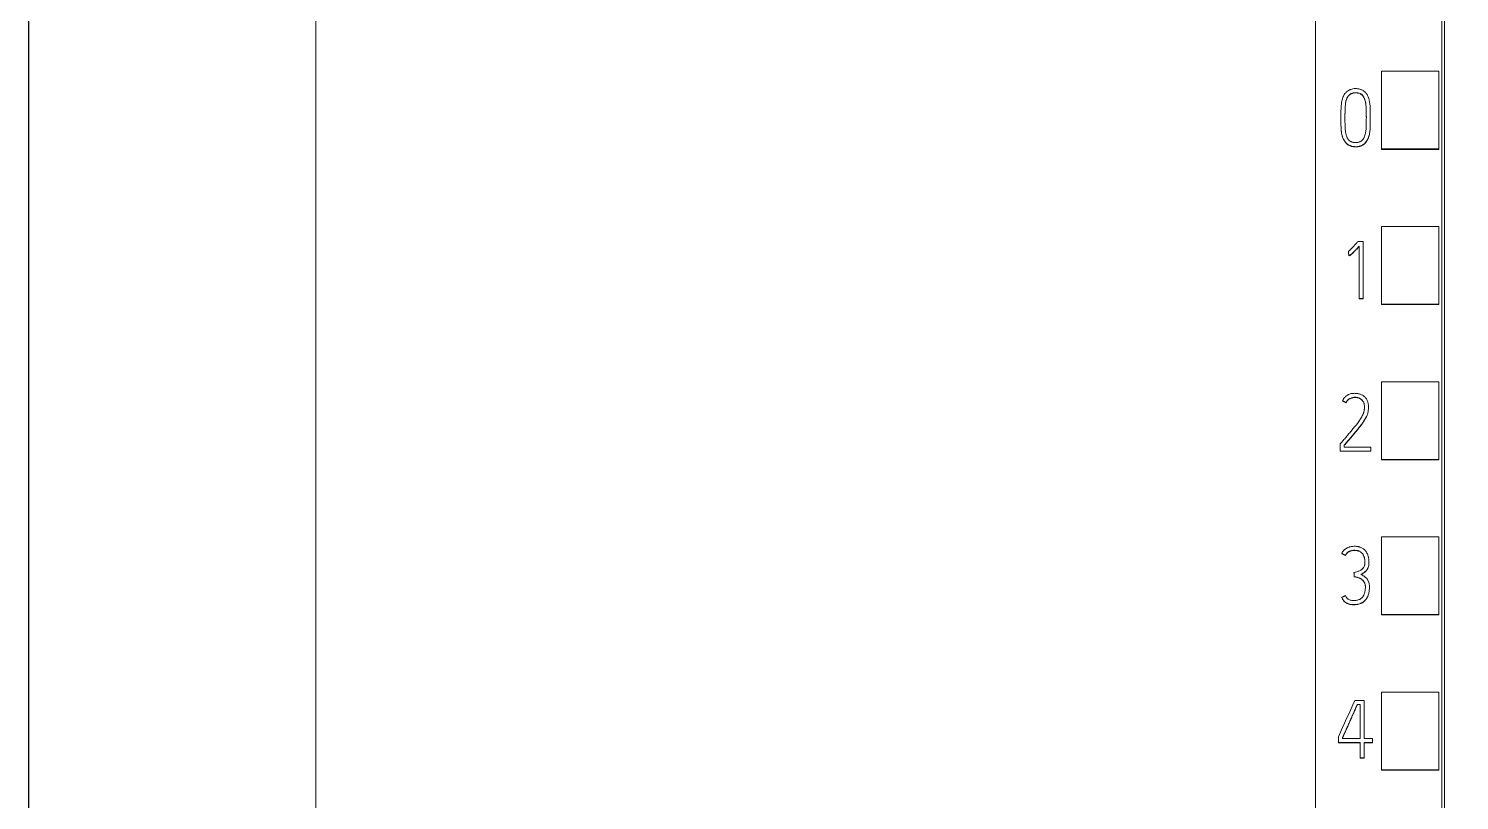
# Model space of a CAD drawing. Header units: millimetres. Extents: x 1359 to 3577, y 1333 to 3557.
# Drawn here: x 2756.57 to 2806.38, y 3234.78 to 3261.64 of the extents above; entities that cross this region are included whole.
import ezdxf

# ---------------------------------------------------------------- set-up
doc = ezdxf.new("R2010")
doc.units = ezdxf.units.MM
doc.set_wipeout_variables(frame=1)
doc.layers.add('000-PI-Oprema', color=30, linetype='Continuous', lineweight=5)
doc.layers.add('002-PI-Kabelska kanalica', color=150, linetype='Continuous')

# ---------------------------------------------------------------- blocks, each defined once
blk = doc.blocks.new('S7-1500 DQ HF - 6ES7522-1BL01-0AB0')
blk.add_wipeout([(0, 147), (34.8, 147), (34.8, 0), (0, 0)])
at = {"layer": '000-PI-Oprema', "color": 0, "linetype": 'ByBlock', "lineweight": 0}
for p, q in [((0, 134.681), (0, 21.262)), ((4.4, 132.4), (4.4, 23.585)), ((2.3, 74.367), (2.3, 77.069)), ((4.3, 77.069), (2.3, 77.069)), ((4.3, 74.367), (4.3, 77.069)), ((0.888, 75.469), (0.888, 75.462)), ((1.912, 75.42), (1.912, 75.427)), ((2.3, 74.35), (2.3, 74.367)), ((4.3, 74.367), (2.3, 74.367)), ((4.3, 74.35), (2.3, 74.35)), ((4.3, 74.35), (4.3, 74.367)), ((2.3, 68.966), (2.3, 71.667)), ((4.3, 71.667), (2.3, 71.667)), ((4.3, 68.966), (4.3, 71.667)), ((1.153, 70.806), (1.153, 70.8)), ((1.664, 71.151), (1.489, 71.151)), ((1.525, 70.98), (1.525, 69.163)), ((1.664, 69.163), (1.664, 71.151)), ((1.161, 70.658), (1.161, 70.652)), ((1.525, 69.163), (1.525, 69.156)), ((1.525, 69.163), (1.664, 69.163)), ((1.664, 69.156), (1.525, 69.156)), ((1.664, 69.163), (1.664, 69.156)), ((2.3, 68.95), (2.3, 68.966)), ((4.3, 68.966), (2.3, 68.966)), ((4.3, 68.95), (2.3, 68.95)), ((4.3, 68.95), (4.3, 68.966)), ((2.3, 63.564), (2.3, 66.266)), ((4.3, 66.266), (2.3, 66.266)), ((4.3, 63.564), (4.3, 66.266)), ((0.942, 65.604), (0.942, 65.598)), ((1.067, 65.54), (1.067, 65.534)), ((1.849, 65.372), (1.849, 65.378)), ((0.867, 64.108), (0.867, 63.853)), ((0.867, 63.853), (1.933, 63.853)), ((0.867, 63.853), (0.867, 63.847)), ((1.933, 63.847), (0.867, 63.847)), ((1.006, 63.992), (1.006, 64.058)), ((1.933, 63.992), (1.006, 63.992)), ((1.933, 63.853), (1.933, 63.992)), ((1.933, 63.853), (1.933, 63.847)), ((2.3, 63.55), (2.3, 63.564)), ((4.3, 63.564), (2.3, 63.564)), ((4.3, 63.55), (2.3, 63.55)), ((4.3, 63.55), (4.3, 63.564)), ((2.3, 58.163), (2.3, 60.864)), ((4.3, 60.864), (2.3, 60.864)), ((4.3, 58.163), (4.3, 60.864)), ((0.919, 60.288), (0.919, 60.282)), ((1.046, 60.225), (1.046, 60.219)), ((1.865, 59.97), (1.865, 59.976)), ((1.343, 59.623), (1.343, 59.617)), ((1.351, 59.485), (1.351, 59.479)), ((1.881, 59.117), (1.881, 59.123)), ((0.919, 58.761), (0.919, 58.755)), ((2.3, 58.15), (2.3, 58.163)), ((4.3, 58.163), (2.3, 58.163)), ((4.3, 58.15), (2.3, 58.15)), ((4.3, 58.15), (4.3, 58.163)), ((2.3, 52.761), (2.3, 55.462)), ((4.3, 55.462), (2.3, 55.462)), ((4.3, 52.761), (4.3, 55.462)), ((1.368, 55.175), (1.698, 55.175)), ((1.46, 55.036), (1.46, 55.03)), ((1.557, 55.036), (1.46, 55.036)), ((1.46, 55.03), (1.557, 55.03)), ((1.557, 53.844), (1.557, 55.036)), ((1.698, 55.175), (1.698, 53.844)), ((0.808, 53.705), (0.808, 53.911)), ((0.946, 53.88), (0.946, 53.844)), ((0.946, 53.844), (1.557, 53.844)), ((1.698, 53.844), (1.992, 53.844)), ((1.992, 53.844), (1.992, 53.705)), ((0.808, 53.705), (0.808, 53.699)), ((1.557, 53.705), (0.808, 53.705)), ((0.808, 53.699), (1.557, 53.699)), ((1.557, 53.176), (1.557, 53.705)), ((1.698, 53.705), (1.698, 53.176)), ((1.992, 53.705), (1.698, 53.705)), ((1.698, 53.699), (1.992, 53.699)), ((1.992, 53.705), (1.992, 53.699)), ((1.557, 53.176), (1.557, 53.17)), ((1.698, 53.176), (1.557, 53.176)), ((1.557, 53.17), (1.698, 53.17)), ((1.698, 53.176), (1.698, 53.17)), ((2.3, 52.75), (2.3, 52.761)), ((4.3, 52.761), (2.3, 52.761)), ((4.3, 52.75), (2.3, 52.75)), ((4.3, 52.75), (4.3, 52.761))]:
    blk.add_line(p, q, dxfattribs=at)
at = {"layer": '000-PI-Oprema', "color": 18, "linetype": 'ByBlock', "lineweight": 0, "true_color": 0x000000}
blk.add_ellipse((11.065, 14.809), major_axis=(443.484, 1002.434), ratio=0.022999, start_param=1.540694, end_param=1.541956, dxfattribs=at)
at = {"layer": '000-PI-Oprema', "color": 0, "linetype": 'ByBlock', "lineweight": 0}
for points, knots in [([(4.5, 132.586), (4.5, 129.542), (4.5, 119.972), (4.5, 105.802), (4.5, 91.235), (4.5, 77.025), (4.5, 62.731), (4.5, 47.245), (4.5, 34.605), (4.5, 26.64), (4.5, 23.299)], [0, 0, 0, 0, 0.083934, 0.263736, 0.389889, 0.484142, 0.653794, 0.78188, 0.908517, 1, 1, 1, 1]), ([(1.229, 76.44), (1.254, 76.45), (1.28, 76.457), (1.333, 76.466), (1.36, 76.469), (1.414, 76.47), (1.441, 76.468), (1.494, 76.46), (1.521, 76.455), (1.56, 76.443), (1.572, 76.439), (1.598, 76.43), (1.622, 76.419), (1.646, 76.406), (1.663, 76.396), (1.669, 76.392), (1.68, 76.385), (1.686, 76.381), (1.713, 76.361), (1.732, 76.342), (1.759, 76.312), (1.767, 76.301), (1.783, 76.279), (1.79, 76.268), (1.811, 76.234), (1.823, 76.21), (1.845, 76.161), (1.854, 76.135), (1.865, 76.097), (1.869, 76.084), (1.876, 76.058), (1.885, 76.019), (1.899, 75.927), (1.905, 75.848), (1.909, 75.742), (1.91, 75.689), (1.912, 75.583), (1.912, 75.53), (1.912, 75.424), (1.912, 75.318), (1.91, 75.212), (1.907, 75.106), (1.905, 75.053), (1.894, 74.948), (1.885, 74.896), (1.868, 74.831), (1.864, 74.818), (1.856, 74.792), (1.852, 74.779), (1.837, 74.741), (1.827, 74.716), (1.808, 74.68), (1.802, 74.668), (1.788, 74.645), (1.781, 74.634), (1.757, 74.601), (1.74, 74.581), (1.711, 74.553), (1.701, 74.544), (1.685, 74.531), (1.679, 74.527), (1.668, 74.52), (1.662, 74.516), (1.634, 74.498), (1.609, 74.486), (1.571, 74.472), (1.558, 74.468), (1.532, 74.46), (1.519, 74.457), (1.479, 74.45), (1.453, 74.447), (1.412, 74.445), (1.399, 74.445), (1.371, 74.446), (1.358, 74.447), (1.317, 74.451), (1.291, 74.456), (1.252, 74.466), (1.239, 74.471), (1.214, 74.48), (1.201, 74.485), (1.164, 74.502), (1.141, 74.515), (1.108, 74.539), (1.097, 74.548), (1.077, 74.566), (1.067, 74.576), (1.04, 74.606), (1.024, 74.627), (1.002, 74.661), (0.995, 74.673), (0.982, 74.697), (0.976, 74.709), (0.959, 74.746), (0.95, 74.771), (0.938, 74.809), (0.934, 74.822), (0.927, 74.849), (0.924, 74.862), (0.916, 74.902), (0.911, 74.928), (0.893, 75.061), (0.891, 75.168), (0.888, 75.329), (0.888, 75.382), (0.888, 75.489), (0.888, 75.543), (0.889, 75.65), (0.89, 75.703), (0.895, 75.81), (0.899, 75.863), (0.91, 75.969), (0.917, 76.022), (0.935, 76.1), (0.942, 76.126), (0.956, 76.165), (0.961, 76.178), (0.972, 76.203), (0.978, 76.216), (0.998, 76.252), (1.013, 76.274), (1.039, 76.307), (1.048, 76.317), (1.067, 76.337), (1.077, 76.346), (1.108, 76.373), (1.13, 76.39), (1.166, 76.411), (1.178, 76.418), (1.197, 76.427), (1.206, 76.431), (1.218, 76.436), (1.222, 76.438), (1.226, 76.439), (1.227, 76.439), (1.229, 76.44)], [0, 0, 0, 0, 0.015625, 0.015625, 0.03125, 0.03125, 0.046875, 0.046875, 0.0625, 0.0625, 0.070312, 0.070312, 0.078125, 0.085937, 0.085937, 0.089844, 0.089844, 0.09375, 0.09375, 0.109375, 0.109375, 0.117187, 0.117187, 0.125, 0.125, 0.140625, 0.140625, 0.15625, 0.15625, 0.164062, 0.164062, 0.171875, 0.1875, 0.21875, 0.21875, 0.25, 0.25, 0.28125, 0.28125, 0.3125, 0.34375, 0.34375, 0.375, 0.375, 0.40625, 0.40625, 0.414062, 0.414062, 0.421875, 0.421875, 0.4375, 0.4375, 0.445312, 0.445312, 0.453125, 0.453125, 0.46875, 0.46875, 0.476562, 0.476562, 0.480469, 0.480469, 0.484375, 0.484375, 0.5, 0.5, 0.507812, 0.507812, 0.515625, 0.515625, 0.53125, 0.53125, 0.539062, 0.539062, 0.546875, 0.546875, 0.5625, 0.5625, 0.570312, 0.570312, 0.578125, 0.578125, 0.59375, 0.59375, 0.601562, 0.601562, 0.609375, 0.609375, 0.625, 0.625, 0.632812, 0.632812, 0.640625, 0.640625, 0.65625, 0.65625, 0.664062, 0.664062, 0.671875, 0.671875, 0.6875, 0.6875, 0.75, 0.75, 0.78125, 0.78125, 0.8125, 0.8125, 0.84375, 0.84375, 0.875, 0.875, 0.90625, 0.90625, 0.921875, 0.921875, 0.929687, 0.929687, 0.9375, 0.9375, 0.953125, 0.953125, 0.960937, 0.960937, 0.96875, 0.96875, 0.984375, 0.984375, 0.992188, 0.992188, 0.996094, 0.998047, 0.999023, 0.999023, 1, 1, 1, 1]), ([(1.572, 76.287), (1.592, 76.276), (1.609, 76.263), (1.641, 76.231), (1.656, 76.214), (1.681, 76.177), (1.692, 76.157), (1.711, 76.117), (1.719, 76.096), (1.741, 76.032), (1.749, 75.989), (1.758, 75.922), (1.76, 75.9), (1.763, 75.856), (1.764, 75.833), (1.77, 75.722), (1.772, 75.632), (1.774, 75.454), (1.773, 75.364), (1.771, 75.23), (1.77, 75.163), (1.767, 75.096), (1.763, 75.051), (1.761, 75.029), (1.753, 74.963), (1.745, 74.919), (1.728, 74.854), (1.722, 74.833), (1.71, 74.801), (1.706, 74.791), (1.697, 74.77), (1.688, 74.75), (1.677, 74.73), (1.665, 74.711), (1.658, 74.702), (1.637, 74.676), (1.621, 74.66), (1.594, 74.64), (1.584, 74.634), (1.565, 74.623), (1.555, 74.618), (1.534, 74.609), (1.523, 74.605), (1.502, 74.599), (1.491, 74.596), (1.458, 74.59), (1.436, 74.587), (1.402, 74.586), (1.391, 74.586), (1.368, 74.587), (1.357, 74.588), (1.324, 74.593), (1.302, 74.597), (1.27, 74.608), (1.26, 74.612), (1.239, 74.621), (1.219, 74.631), (1.2, 74.644), (1.187, 74.654), (1.183, 74.658), (1.174, 74.665), (1.17, 74.669), (1.159, 74.681), (1.152, 74.69), (1.138, 74.708), (1.132, 74.717), (1.115, 74.747), (1.105, 74.767), (1.089, 74.808), (1.082, 74.829), (1.073, 74.862), (1.07, 74.873), (1.064, 74.894), (1.057, 74.927), (1.051, 74.96), (1.042, 75.025), (1.039, 75.069), (1.031, 75.201), (1.029, 75.289), (1.029, 75.421), (1.03, 75.466), (1.03, 75.554), (1.031, 75.686), (1.035, 75.818), (1.046, 75.928), (1.049, 75.95), (1.055, 75.994), (1.059, 76.015), (1.067, 76.048), (1.07, 76.058), (1.076, 76.079), (1.08, 76.09), (1.092, 76.121), (1.101, 76.141), (1.117, 76.169), (1.123, 76.179), (1.135, 76.197), (1.142, 76.206), (1.163, 76.231), (1.178, 76.247), (1.204, 76.268), (1.213, 76.275), (1.231, 76.287), (1.241, 76.292), (1.27, 76.307), (1.291, 76.313), (1.335, 76.323), (1.357, 76.325), (1.401, 76.326), (1.423, 76.325), (1.467, 76.32), (1.489, 76.317), (1.521, 76.308), (1.531, 76.305), (1.547, 76.299), (1.552, 76.297), (1.559, 76.294), (1.562, 76.292), (1.567, 76.29), (1.569, 76.289), (1.572, 76.287)], [0, 0, 0, 0, 0.015625, 0.015625, 0.03125, 0.03125, 0.046875, 0.046875, 0.0625, 0.0625, 0.09375, 0.09375, 0.109375, 0.109375, 0.125, 0.125, 0.1875, 0.1875, 0.25, 0.25, 0.28125, 0.296875, 0.296875, 0.3125, 0.3125, 0.34375, 0.34375, 0.359375, 0.359375, 0.367188, 0.367188, 0.375, 0.382813, 0.382813, 0.390625, 0.390625, 0.40625, 0.40625, 0.414063, 0.414063, 0.421875, 0.421875, 0.429688, 0.429688, 0.4375, 0.4375, 0.453125, 0.453125, 0.460938, 0.460938, 0.46875, 0.46875, 0.484375, 0.484375, 0.492188, 0.492188, 0.5, 0.507813, 0.507813, 0.511719, 0.511719, 0.515625, 0.515625, 0.523438, 0.523438, 0.53125, 0.53125, 0.546875, 0.546875, 0.5625, 0.5625, 0.570313, 0.570313, 0.578125, 0.59375, 0.59375, 0.625, 0.625, 0.6875, 0.6875, 0.71875, 0.71875, 0.75, 0.8125, 0.8125, 0.828125, 0.828125, 0.84375, 0.84375, 0.851563, 0.851563, 0.859375, 0.859375, 0.875, 0.875, 0.882813, 0.882813, 0.890625, 0.890625, 0.90625, 0.90625, 0.914063, 0.914063, 0.921875, 0.921875, 0.9375, 0.9375, 0.953125, 0.953125, 0.96875, 0.96875, 0.984375, 0.984375, 0.992188, 0.992188, 0.996094, 0.996094, 0.998047, 0.998047, 1, 1, 1, 1]), ([(1.572, 76.281), (1.552, 76.292), (1.531, 76.3), (1.499, 76.308), (1.488, 76.31), (1.466, 76.314), (1.455, 76.315), (1.421, 76.319), (1.399, 76.32), (1.355, 76.318), (1.332, 76.316), (1.299, 76.309), (1.288, 76.306), (1.267, 76.298), (1.257, 76.294), (1.237, 76.284), (1.227, 76.278), (1.208, 76.266), (1.199, 76.259), (1.182, 76.244), (1.174, 76.236), (1.159, 76.22), (1.151, 76.212), (1.13, 76.185), (1.118, 76.166), (1.102, 76.137), (1.097, 76.127), (1.088, 76.106), (1.084, 76.096), (1.073, 76.064), (1.067, 76.042), (1.052, 75.977), (1.047, 75.933), (1.039, 75.845), (1.036, 75.8), (1.032, 75.711), (1.031, 75.667), (1.03, 75.577), (1.03, 75.533), (1.03, 75.45), (1.029, 75.411), (1.029, 75.373)], [0, 0, 0, 0, 0.050692, 0.050692, 0.076038, 0.076038, 0.101384, 0.101384, 0.152076, 0.152076, 0.202768, 0.202768, 0.228114, 0.228114, 0.25346, 0.25346, 0.278806, 0.278806, 0.304152, 0.304152, 0.329498, 0.329498, 0.354844, 0.354844, 0.405536, 0.405536, 0.430882, 0.430882, 0.456228, 0.456228, 0.506919, 0.506919, 0.608303, 0.608303, 0.709687, 0.709687, 0.811071, 0.811071, 0.912455, 0.912455, 1, 1, 1, 1]), ([(1.773, 75.469), (1.773, 75.495), (1.773, 75.521), (1.772, 75.635), (1.769, 75.723), (1.763, 75.855), (1.76, 75.899), (1.749, 75.986), (1.74, 76.029), (1.722, 76.081), (1.718, 76.091), (1.71, 76.112), (1.705, 76.122), (1.691, 76.152), (1.68, 76.172), (1.661, 76.199), (1.655, 76.208), (1.64, 76.225), (1.625, 76.242), (1.609, 76.256), (1.595, 76.266), (1.591, 76.269), (1.582, 76.275), (1.577, 76.278), (1.572, 76.281)], [0, 0, 0, 0, 0.088977, 0.088977, 0.392651, 0.392651, 0.544488, 0.544488, 0.696326, 0.696326, 0.734285, 0.734285, 0.772244, 0.772244, 0.848163, 0.848163, 0.886122, 0.886122, 0.924081, 0.962041, 0.962041, 0.98102, 0.98102, 1, 1, 1, 1]), ([(0.888, 75.462), (0.888, 75.399), (0.888, 75.335), (0.89, 75.217), (0.891, 75.164), (0.895, 75.083), (0.897, 75.056), (0.901, 75.003), (0.904, 74.976), (0.915, 74.896), (0.925, 74.843), (0.945, 74.778), (0.95, 74.766), (0.959, 74.74), (0.964, 74.728), (0.981, 74.691), (0.994, 74.668), (1.015, 74.634), (1.023, 74.623), (1.039, 74.601), (1.048, 74.591), (1.075, 74.561), (1.095, 74.543), (1.127, 74.519), (1.139, 74.511), (1.162, 74.497), (1.174, 74.491), (1.211, 74.474), (1.236, 74.465), (1.275, 74.454), (1.288, 74.451), (1.315, 74.446), (1.328, 74.444), (1.368, 74.439), (1.395, 74.438), (1.436, 74.44), (1.45, 74.441), (1.476, 74.443), (1.49, 74.445), (1.529, 74.453), (1.555, 74.46), (1.593, 74.474), (1.606, 74.479), (1.63, 74.491), (1.642, 74.497), (1.677, 74.518), (1.698, 74.534), (1.738, 74.572), (1.755, 74.592), (1.779, 74.625), (1.786, 74.637), (1.8, 74.66), (1.807, 74.672), (1.826, 74.708), (1.836, 74.732), (1.855, 74.782), (1.863, 74.808), (1.877, 74.86), (1.883, 74.887), (1.892, 74.94), (1.903, 75.019), (1.907, 75.099), (1.91, 75.206), (1.912, 75.295), (1.912, 75.385), (1.912, 75.421)], [0, 0, 0, 0, 0.074801, 0.074801, 0.137845, 0.137845, 0.169367, 0.169367, 0.200889, 0.200889, 0.263933, 0.263933, 0.279694, 0.279694, 0.295455, 0.295455, 0.326976, 0.326976, 0.342737, 0.342737, 0.358498, 0.358498, 0.39002, 0.39002, 0.405781, 0.405781, 0.421542, 0.421542, 0.453064, 0.453064, 0.468825, 0.468825, 0.484586, 0.484586, 0.516108, 0.516108, 0.531869, 0.531869, 0.54763, 0.54763, 0.579151, 0.579151, 0.594912, 0.594912, 0.610673, 0.610673, 0.642195, 0.642195, 0.673717, 0.673717, 0.689478, 0.689478, 0.705239, 0.705239, 0.736761, 0.736761, 0.768283, 0.768283, 0.799805, 0.799805, 0.831326, 0.89437, 0.89437, 0.957414, 1, 1, 1, 1]), ([(1.489, 71.151), (1.462, 71.121), (1.435, 71.091), (1.381, 71.032), (1.353, 71.003), (1.312, 70.959), (1.298, 70.944), (1.27, 70.915), (1.256, 70.901), (1.228, 70.873), (1.213, 70.859), (1.183, 70.832), (1.168, 70.819), (1.153, 70.806)], [0, 0, 0, 0, 0.25, 0.25, 0.5, 0.5, 0.625, 0.625, 0.75, 0.75, 0.875, 0.875, 1, 1, 1, 1]), ([(1.161, 70.658), (1.167, 70.658), (1.172, 70.659), (1.182, 70.661), (1.187, 70.662), (1.197, 70.666), (1.201, 70.668), (1.21, 70.673), (1.214, 70.676), (1.227, 70.685), (1.235, 70.691), (1.251, 70.704), (1.259, 70.711), (1.282, 70.731), (1.297, 70.745), (1.326, 70.773), (1.341, 70.788), (1.384, 70.831), (1.413, 70.861), (1.469, 70.92), (1.497, 70.95), (1.525, 70.98)], [0, 0, 0, 0, 0.03125, 0.03125, 0.0625, 0.0625, 0.09375, 0.09375, 0.125, 0.125, 0.1875, 0.1875, 0.25, 0.25, 0.375, 0.375, 0.5, 0.5, 0.75, 0.75, 1, 1, 1, 1]), ([(1.525, 70.973), (1.497, 70.943), (1.469, 70.914), (1.413, 70.854), (1.384, 70.825), (1.341, 70.781), (1.326, 70.767), (1.297, 70.739), (1.282, 70.725), (1.259, 70.704), (1.251, 70.698), (1.235, 70.685), (1.227, 70.679), (1.214, 70.67), (1.21, 70.667), (1.201, 70.662), (1.197, 70.66), (1.187, 70.656), (1.182, 70.655), (1.172, 70.653), (1.167, 70.652), (1.161, 70.652)], [0, 0, 0, 0, 0.25, 0.25, 0.5, 0.5, 0.625, 0.625, 0.75, 0.75, 0.8125, 0.8125, 0.875, 0.875, 0.90625, 0.90625, 0.9375, 0.9375, 0.96875, 0.96875, 1, 1, 1, 1]), ([(1.006, 64.058), (1.045, 64.104), (1.084, 64.15), (1.162, 64.242), (1.201, 64.288), (1.279, 64.38), (1.318, 64.425), (1.396, 64.518), (1.434, 64.564), (1.51, 64.658), (1.548, 64.705), (1.603, 64.777), (1.621, 64.801), (1.656, 64.85), (1.673, 64.875), (1.706, 64.925), (1.722, 64.951), (1.753, 65.003), (1.767, 65.029), (1.786, 65.07), (1.792, 65.084), (1.803, 65.112), (1.808, 65.126), (1.822, 65.17), (1.829, 65.199), (1.841, 65.258), (1.845, 65.288), (1.848, 65.333), (1.849, 65.348), (1.85, 65.378), (1.849, 65.393), (1.847, 65.439), (1.844, 65.469), (1.836, 65.513), (1.833, 65.528), (1.825, 65.557), (1.821, 65.572), (1.81, 65.6), (1.804, 65.614), (1.791, 65.641), (1.784, 65.654), (1.771, 65.673), (1.767, 65.679), (1.758, 65.692), (1.753, 65.698), (1.739, 65.715), (1.729, 65.726), (1.707, 65.748), (1.696, 65.758), (1.678, 65.772), (1.672, 65.776), (1.659, 65.785), (1.653, 65.789), (1.62, 65.808), (1.592, 65.82), (1.549, 65.835), (1.535, 65.84), (1.505, 65.848), (1.49, 65.851), (1.46, 65.856), (1.445, 65.858), (1.415, 65.86), (1.4, 65.861), (1.37, 65.862), (1.355, 65.862), (1.325, 65.861), (1.31, 65.859), (1.264, 65.854), (1.235, 65.848), (1.192, 65.834), (1.177, 65.829), (1.157, 65.82), (1.15, 65.817), (1.136, 65.81), (1.129, 65.806), (1.097, 65.787), (1.072, 65.769), (1.038, 65.739), (1.027, 65.728), (1.007, 65.706), (0.997, 65.694), (0.97, 65.658), (0.955, 65.632), (0.942, 65.604)], [0, 0, 0, 0, 0.0625, 0.0625, 0.125, 0.125, 0.1875, 0.1875, 0.25, 0.25, 0.3125, 0.3125, 0.34375, 0.34375, 0.375, 0.375, 0.40625, 0.40625, 0.4375, 0.4375, 0.453125, 0.453125, 0.46875, 0.46875, 0.5, 0.5, 0.53125, 0.53125, 0.546875, 0.546875, 0.5625, 0.5625, 0.59375, 0.59375, 0.609375, 0.609375, 0.625, 0.625, 0.640625, 0.640625, 0.65625, 0.65625, 0.664062, 0.664062, 0.671875, 0.671875, 0.6875, 0.6875, 0.703125, 0.703125, 0.710937, 0.710937, 0.71875, 0.71875, 0.75, 0.75, 0.765625, 0.765625, 0.78125, 0.78125, 0.796875, 0.796875, 0.8125, 0.8125, 0.828125, 0.828125, 0.84375, 0.84375, 0.875, 0.875, 0.890625, 0.890625, 0.898438, 0.898438, 0.90625, 0.90625, 0.9375, 0.9375, 0.953125, 0.953125, 0.96875, 0.96875, 1, 1, 1, 1]), ([(1.067, 65.54), (1.079, 65.564), (1.092, 65.586), (1.116, 65.616), (1.125, 65.626), (1.144, 65.644), (1.154, 65.652), (1.185, 65.675), (1.208, 65.687), (1.256, 65.707), (1.281, 65.714), (1.319, 65.722), (1.332, 65.723), (1.358, 65.726), (1.371, 65.726), (1.41, 65.726), (1.435, 65.723), (1.473, 65.714), (1.486, 65.711), (1.511, 65.702), (1.523, 65.698), (1.558, 65.681), (1.58, 65.668), (1.61, 65.643), (1.62, 65.634), (1.638, 65.615), (1.646, 65.605), (1.657, 65.589), (1.66, 65.584), (1.667, 65.573), (1.676, 65.555), (1.683, 65.537), (1.691, 65.512), (1.695, 65.5), (1.7, 65.474), (1.702, 65.462), (1.705, 65.436), (1.706, 65.423), (1.708, 65.397), (1.708, 65.384), (1.708, 65.358), (1.708, 65.345), (1.706, 65.319), (1.704, 65.307), (1.699, 65.268), (1.694, 65.243), (1.684, 65.205), (1.681, 65.193), (1.673, 65.168), (1.668, 65.156), (1.653, 65.12), (1.642, 65.097), (1.619, 65.051), (1.606, 65.029), (1.579, 64.986), (1.565, 64.964), (1.523, 64.9), (1.493, 64.858), (1.4, 64.735), (1.335, 64.655), (1.236, 64.537), (1.203, 64.498), (1.136, 64.419), (1.103, 64.38), (1.036, 64.302), (1.002, 64.264), (0.935, 64.186), (0.901, 64.147), (0.867, 64.108)], [0, 0, 0, 0, 0.03125, 0.03125, 0.046875, 0.046875, 0.0625, 0.0625, 0.09375, 0.09375, 0.125, 0.125, 0.140625, 0.140625, 0.15625, 0.15625, 0.1875, 0.1875, 0.203125, 0.203125, 0.21875, 0.21875, 0.25, 0.25, 0.265625, 0.265625, 0.28125, 0.28125, 0.289062, 0.289062, 0.296875, 0.3125, 0.3125, 0.328125, 0.328125, 0.34375, 0.34375, 0.359375, 0.359375, 0.375, 0.375, 0.390625, 0.390625, 0.40625, 0.40625, 0.4375, 0.4375, 0.453125, 0.453125, 0.46875, 0.46875, 0.5, 0.5, 0.53125, 0.53125, 0.5625, 0.5625, 0.625, 0.625, 0.75, 0.75, 0.8125, 0.8125, 0.875, 0.875, 0.9375, 0.9375, 1, 1, 1, 1]), ([(1.849, 65.372), (1.849, 65.366), (1.849, 65.361), (1.849, 65.34), (1.848, 65.325), (1.845, 65.28), (1.84, 65.25), (1.829, 65.191), (1.822, 65.162), (1.807, 65.118), (1.802, 65.104), (1.791, 65.076), (1.785, 65.062), (1.766, 65.021), (1.752, 64.994), (1.721, 64.943), (1.705, 64.917), (1.672, 64.867), (1.655, 64.843), (1.62, 64.794), (1.602, 64.77), (1.548, 64.698), (1.51, 64.651), (1.434, 64.557), (1.396, 64.511), (1.318, 64.419), (1.279, 64.373), (1.201, 64.281), (1.162, 64.236), (1.084, 64.144), (1.045, 64.098), (1.006, 64.052)], [0, 0, 0, 0, 0.010377, 0.010377, 0.038652, 0.038652, 0.095202, 0.095202, 0.151752, 0.151752, 0.180027, 0.180027, 0.208302, 0.208302, 0.264851, 0.264851, 0.321401, 0.321401, 0.377951, 0.377951, 0.434501, 0.434501, 0.547601, 0.547601, 0.660701, 0.660701, 0.7738, 0.7738, 0.8869, 0.8869, 1, 1, 1, 1]), ([(1.708, 65.369), (1.708, 65.38), (1.708, 65.39), (1.707, 65.413), (1.706, 65.426), (1.703, 65.452), (1.701, 65.465), (1.696, 65.49), (1.692, 65.503), (1.684, 65.528), (1.68, 65.54), (1.672, 65.558), (1.669, 65.563), (1.662, 65.575), (1.659, 65.58), (1.64, 65.608), (1.623, 65.626), (1.597, 65.647), (1.592, 65.651), (1.582, 65.659), (1.565, 65.67), (1.537, 65.685), (1.513, 65.695), (1.488, 65.704), (1.476, 65.708), (1.438, 65.716), (1.412, 65.719), (1.359, 65.72), (1.321, 65.717), (1.283, 65.708), (1.257, 65.701), (1.245, 65.696), (1.221, 65.687), (1.209, 65.681), (1.186, 65.669), (1.175, 65.662), (1.143, 65.639), (1.125, 65.621), (1.101, 65.59), (1.093, 65.58), (1.079, 65.557), (1.073, 65.546), (1.067, 65.534)], [0, 0, 0, 0, 0.034384, 0.034384, 0.076368, 0.076368, 0.118351, 0.118351, 0.160334, 0.160334, 0.202317, 0.202317, 0.223309, 0.223309, 0.244301, 0.244301, 0.328267, 0.328267, 0.349259, 0.349259, 0.370251, 0.412234, 0.454217, 0.454217, 0.496201, 0.496201, 0.580167, 0.580167, 0.664134, 0.706117, 0.706117, 0.7481, 0.7481, 0.790084, 0.790084, 0.832067, 0.832067, 0.916033, 0.916033, 0.958017, 0.958017, 1, 1, 1, 1]), ([(1.582, 59.56), (1.6, 59.569), (1.617, 59.578), (1.652, 59.598), (1.669, 59.608), (1.694, 59.625), (1.702, 59.63), (1.718, 59.642), (1.726, 59.649), (1.741, 59.662), (1.748, 59.669), (1.762, 59.683), (1.769, 59.691), (1.789, 59.714), (1.801, 59.73), (1.816, 59.756), (1.821, 59.765), (1.83, 59.783), (1.834, 59.793), (1.845, 59.821), (1.851, 59.84), (1.859, 59.88), (1.861, 59.9), (1.864, 59.94), (1.865, 59.96), (1.865, 60.001), (1.864, 60.021), (1.86, 60.081), (1.854, 60.121), (1.841, 60.18), (1.836, 60.2), (1.824, 60.238), (1.81, 60.276), (1.791, 60.311), (1.77, 60.346), (1.758, 60.363), (1.732, 60.394), (1.712, 60.416), (1.689, 60.435), (1.673, 60.448), (1.665, 60.454), (1.622, 60.482), (1.586, 60.499), (1.537, 60.515), (1.528, 60.517), (1.508, 60.522), (1.478, 60.529), (1.429, 60.536), (1.388, 60.538), (1.348, 60.538), (1.328, 60.537), (1.267, 60.533), (1.228, 60.527), (1.18, 60.513), (1.17, 60.51), (1.151, 60.503), (1.141, 60.499), (1.113, 60.487), (1.078, 60.468), (1.045, 60.445), (1.021, 60.425), (1.013, 60.418), (0.999, 60.404), (0.992, 60.397), (0.971, 60.375), (0.959, 60.359), (0.942, 60.334), (0.937, 60.325), (0.927, 60.307), (0.923, 60.298), (0.919, 60.288)], [0, 0, 0, 0, 0.03125, 0.03125, 0.0625, 0.0625, 0.078125, 0.078125, 0.09375, 0.09375, 0.109375, 0.109375, 0.125, 0.125, 0.15625, 0.15625, 0.171875, 0.171875, 0.1875, 0.1875, 0.21875, 0.21875, 0.25, 0.25, 0.28125, 0.28125, 0.3125, 0.3125, 0.375, 0.375, 0.40625, 0.40625, 0.4375, 0.46875, 0.46875, 0.5, 0.5, 0.53125, 0.546875, 0.546875, 0.5625, 0.5625, 0.625, 0.625, 0.640625, 0.640625, 0.65625, 0.6875, 0.71875, 0.71875, 0.75, 0.75, 0.8125, 0.8125, 0.828125, 0.828125, 0.84375, 0.84375, 0.875, 0.90625, 0.90625, 0.921875, 0.921875, 0.9375, 0.9375, 0.96875, 0.96875, 0.984375, 0.984375, 1, 1, 1, 1]), ([(1.046, 60.225), (1.054, 60.24), (1.062, 60.254), (1.08, 60.281), (1.091, 60.294), (1.108, 60.312), (1.114, 60.317), (1.127, 60.328), (1.133, 60.333), (1.146, 60.343), (1.153, 60.348), (1.167, 60.356), (1.175, 60.36), (1.197, 60.371), (1.213, 60.377), (1.245, 60.386), (1.261, 60.39), (1.293, 60.395), (1.31, 60.397), (1.343, 60.399), (1.359, 60.4), (1.409, 60.399), (1.442, 60.395), (1.482, 60.385), (1.49, 60.383), (1.506, 60.378), (1.514, 60.375), (1.537, 60.366), (1.552, 60.359), (1.573, 60.345), (1.58, 60.34), (1.593, 60.33), (1.599, 60.325), (1.617, 60.308), (1.628, 60.296), (1.644, 60.276), (1.649, 60.269), (1.658, 60.255), (1.671, 60.234), (1.682, 60.212), (1.694, 60.181), (1.7, 60.166), (1.709, 60.134), (1.712, 60.118), (1.72, 60.069), (1.723, 60.036), (1.724, 59.986), (1.723, 59.97), (1.722, 59.937), (1.721, 59.92), (1.717, 59.896), (1.715, 59.887), (1.711, 59.871), (1.708, 59.863), (1.7, 59.84), (1.692, 59.826), (1.679, 59.804), (1.674, 59.798), (1.664, 59.784), (1.659, 59.778), (1.648, 59.766), (1.642, 59.76), (1.63, 59.748), (1.624, 59.743), (1.604, 59.727), (1.59, 59.718), (1.562, 59.701), (1.548, 59.693), (1.517, 59.679), (1.502, 59.673), (1.47, 59.662), (1.455, 59.657), (1.407, 59.642), (1.375, 59.633), (1.343, 59.623)], [0, 0, 0, 0, 0.03125, 0.03125, 0.0625, 0.0625, 0.078125, 0.078125, 0.09375, 0.09375, 0.109375, 0.109375, 0.125, 0.125, 0.15625, 0.15625, 0.1875, 0.1875, 0.21875, 0.21875, 0.25, 0.25, 0.3125, 0.3125, 0.328125, 0.328125, 0.34375, 0.34375, 0.375, 0.375, 0.390625, 0.390625, 0.40625, 0.40625, 0.4375, 0.4375, 0.453125, 0.453125, 0.46875, 0.5, 0.5, 0.53125, 0.53125, 0.5625, 0.5625, 0.625, 0.625, 0.65625, 0.65625, 0.6875, 0.6875, 0.703125, 0.703125, 0.71875, 0.71875, 0.75, 0.75, 0.765625, 0.765625, 0.78125, 0.78125, 0.796875, 0.796875, 0.8125, 0.8125, 0.84375, 0.84375, 0.875, 0.875, 0.90625, 0.90625, 0.9375, 0.9375, 1, 1, 1, 1]), ([(1.723, 59.981), (1.723, 59.985), (1.723, 59.989), (1.723, 60.026), (1.721, 60.059), (1.713, 60.108), (1.709, 60.124), (1.703, 60.148), (1.7, 60.156), (1.695, 60.172), (1.692, 60.18), (1.683, 60.203), (1.676, 60.218), (1.66, 60.247), (1.65, 60.261), (1.63, 60.287), (1.619, 60.3), (1.601, 60.317), (1.595, 60.322), (1.582, 60.332), (1.575, 60.337), (1.554, 60.351), (1.54, 60.359), (1.509, 60.371), (1.493, 60.376), (1.461, 60.384), (1.444, 60.387), (1.411, 60.391), (1.395, 60.393), (1.362, 60.393), (1.345, 60.393), (1.312, 60.391), (1.295, 60.389), (1.263, 60.384), (1.246, 60.381), (1.222, 60.373), (1.215, 60.371), (1.199, 60.365), (1.191, 60.362), (1.176, 60.355), (1.169, 60.351), (1.155, 60.342), (1.148, 60.338), (1.127, 60.323), (1.115, 60.312), (1.091, 60.288), (1.081, 60.275), (1.062, 60.248), (1.054, 60.233), (1.046, 60.219)], [0, 0, 0, 0, 0.012687, 0.012687, 0.111418, 0.111418, 0.160784, 0.160784, 0.185467, 0.185467, 0.21015, 0.21015, 0.259515, 0.259515, 0.308881, 0.308881, 0.358247, 0.358247, 0.382929, 0.382929, 0.407612, 0.407612, 0.456978, 0.456978, 0.506343, 0.506343, 0.555709, 0.555709, 0.605075, 0.605075, 0.65444, 0.65444, 0.703806, 0.703806, 0.753172, 0.753172, 0.777855, 0.777855, 0.802537, 0.802537, 0.82722, 0.82722, 0.851903, 0.851903, 0.901269, 0.901269, 0.950634, 0.950634, 1, 1, 1, 1]), ([(0.919, 58.761), (0.927, 58.742), (0.937, 58.723), (0.958, 58.687), (0.969, 58.669), (0.989, 58.644), (0.996, 58.636), (1.011, 58.621), (1.018, 58.614), (1.042, 58.594), (1.06, 58.581), (1.087, 58.565), (1.096, 58.56), (1.115, 58.551), (1.125, 58.547), (1.154, 58.535), (1.174, 58.529), (1.215, 58.519), (1.236, 58.515), (1.278, 58.511), (1.299, 58.51), (1.341, 58.509), (1.362, 58.509), (1.404, 58.511), (1.425, 58.513), (1.456, 58.518), (1.466, 58.52), (1.487, 58.524), (1.497, 58.526), (1.528, 58.534), (1.548, 58.541), (1.577, 58.552), (1.587, 58.556), (1.606, 58.565), (1.615, 58.57), (1.643, 58.585), (1.661, 58.597), (1.694, 58.622), (1.709, 58.636), (1.739, 58.666), (1.753, 58.683), (1.778, 58.717), (1.789, 58.734), (1.804, 58.762), (1.809, 58.771), (1.818, 58.79), (1.822, 58.8), (1.842, 58.849), (1.854, 58.889), (1.867, 58.95), (1.87, 58.971), (1.876, 59.013), (1.878, 59.034), (1.881, 59.076), (1.881, 59.097), (1.881, 59.138), (1.881, 59.159), (1.878, 59.201), (1.875, 59.222), (1.869, 59.252), (1.866, 59.263), (1.86, 59.283), (1.857, 59.293), (1.845, 59.323), (1.836, 59.342), (1.82, 59.37), (1.815, 59.379), (1.802, 59.396), (1.796, 59.405), (1.775, 59.429), (1.76, 59.444), (1.728, 59.471), (1.71, 59.484), (1.674, 59.507), (1.656, 59.518), (1.619, 59.539), (1.601, 59.55), (1.582, 59.56)], [0, 0, 0, 0, 0.03125, 0.03125, 0.0625, 0.0625, 0.078125, 0.078125, 0.09375, 0.09375, 0.125, 0.125, 0.140625, 0.140625, 0.15625, 0.15625, 0.1875, 0.1875, 0.21875, 0.21875, 0.25, 0.25, 0.28125, 0.28125, 0.3125, 0.3125, 0.328125, 0.328125, 0.34375, 0.34375, 0.375, 0.375, 0.390625, 0.390625, 0.40625, 0.40625, 0.4375, 0.4375, 0.46875, 0.46875, 0.5, 0.5, 0.53125, 0.53125, 0.546875, 0.546875, 0.5625, 0.5625, 0.625, 0.625, 0.65625, 0.65625, 0.6875, 0.6875, 0.71875, 0.71875, 0.75, 0.75, 0.78125, 0.78125, 0.796875, 0.796875, 0.8125, 0.8125, 0.84375, 0.84375, 0.859375, 0.859375, 0.875, 0.875, 0.90625, 0.90625, 0.9375, 0.9375, 0.96875, 0.96875, 1, 1, 1, 1]), ([(1.351, 59.485), (1.386, 59.479), (1.419, 59.471), (1.468, 59.457), (1.485, 59.452), (1.517, 59.44), (1.533, 59.434), (1.556, 59.422), (1.564, 59.418), (1.579, 59.41), (1.587, 59.405), (1.608, 59.391), (1.622, 59.381), (1.642, 59.364), (1.648, 59.358), (1.661, 59.346), (1.666, 59.339), (1.683, 59.319), (1.693, 59.305), (1.706, 59.283), (1.71, 59.275), (1.717, 59.259), (1.721, 59.251), (1.729, 59.227), (1.733, 59.21), (1.738, 59.176), (1.739, 59.159), (1.74, 59.124), (1.74, 59.107), (1.737, 59.055), (1.733, 59.021), (1.725, 58.97), (1.721, 58.953), (1.713, 58.92), (1.708, 58.903), (1.697, 58.87), (1.691, 58.854), (1.68, 58.831), (1.676, 58.823), (1.667, 58.808), (1.662, 58.801), (1.638, 58.764), (1.615, 58.74), (1.579, 58.714), (1.572, 58.709), (1.557, 58.7), (1.55, 58.696), (1.527, 58.684), (1.511, 58.678), (1.477, 58.667), (1.461, 58.663), (1.427, 58.656), (1.393, 58.652), (1.358, 58.651), (1.323, 58.65), (1.306, 58.651), (1.272, 58.654), (1.254, 58.656), (1.221, 58.663), (1.204, 58.668), (1.171, 58.68), (1.156, 58.688), (1.134, 58.703), (1.127, 58.708), (1.114, 58.72), (1.108, 58.726), (1.096, 58.738), (1.091, 58.745), (1.08, 58.759), (1.075, 58.766), (1.061, 58.788), (1.053, 58.804), (1.046, 58.82)], [0, 0, 0, 0, 0.0625, 0.0625, 0.09375, 0.09375, 0.125, 0.125, 0.140625, 0.140625, 0.15625, 0.15625, 0.1875, 0.1875, 0.203125, 0.203125, 0.21875, 0.21875, 0.25, 0.25, 0.265625, 0.265625, 0.28125, 0.28125, 0.3125, 0.3125, 0.34375, 0.34375, 0.375, 0.375, 0.4375, 0.4375, 0.46875, 0.46875, 0.5, 0.5, 0.53125, 0.53125, 0.546875, 0.546875, 0.5625, 0.5625, 0.625, 0.625, 0.640625, 0.640625, 0.65625, 0.65625, 0.6875, 0.6875, 0.71875, 0.71875, 0.75, 0.78125, 0.78125, 0.8125, 0.8125, 0.84375, 0.84375, 0.875, 0.875, 0.90625, 0.90625, 0.921875, 0.921875, 0.9375, 0.9375, 0.953125, 0.953125, 0.96875, 0.96875, 1, 1, 1, 1]), ([(1.74, 59.12), (1.74, 59.125), (1.74, 59.13), (1.74, 59.144), (1.739, 59.153), (1.738, 59.17), (1.737, 59.179), (1.733, 59.204), (1.729, 59.221), (1.721, 59.245), (1.717, 59.253), (1.71, 59.269), (1.706, 59.277), (1.693, 59.299), (1.683, 59.313), (1.661, 59.34), (1.648, 59.352), (1.622, 59.375), (1.608, 59.385), (1.579, 59.404), (1.564, 59.412), (1.533, 59.428), (1.517, 59.434), (1.485, 59.446), (1.469, 59.451), (1.419, 59.465), (1.386, 59.473), (1.351, 59.479)], [0, 0, 0, 0, 0.026635, 0.026635, 0.070879, 0.070879, 0.115123, 0.115123, 0.20361, 0.20361, 0.247854, 0.247854, 0.292098, 0.292098, 0.380586, 0.380586, 0.469074, 0.469074, 0.557561, 0.557561, 0.646049, 0.646049, 0.734537, 0.734537, 0.823025, 0.823025, 1, 1, 1, 1]), ([(1.77, 59.686), (1.759, 59.674), (1.747, 59.662), (1.727, 59.644), (1.719, 59.637), (1.703, 59.625), (1.695, 59.619), (1.67, 59.602), (1.652, 59.592), (1.618, 59.572), (1.6, 59.562), (1.582, 59.553)], [0, 0, 0, 0, 0.21875, 0.21875, 0.348958, 0.348958, 0.479167, 0.479167, 0.739583, 0.739583, 1, 1, 1, 1]), ([(1.876, 59.015), (1.875, 59.006), (1.874, 58.998), (1.871, 58.968), (1.867, 58.947), (1.855, 58.886), (1.843, 58.846), (1.824, 58.797), (1.82, 58.788), (1.811, 58.769), (1.806, 58.759), (1.791, 58.731), (1.779, 58.713), (1.755, 58.679), (1.741, 58.663), (1.719, 58.64), (1.712, 58.633), (1.696, 58.619), (1.688, 58.612), (1.663, 58.592), (1.645, 58.581), (1.618, 58.565), (1.609, 58.56), (1.59, 58.551), (1.58, 58.547), (1.53, 58.527), (1.49, 58.517), (1.427, 58.508), (1.406, 58.505), (1.364, 58.503), (1.343, 58.503), (1.301, 58.503), (1.28, 58.505), (1.248, 58.508), (1.238, 58.509), (1.217, 58.513), (1.206, 58.515), (1.175, 58.522), (1.155, 58.529), (1.126, 58.541), (1.116, 58.545), (1.097, 58.554), (1.088, 58.559), (1.06, 58.575), (1.043, 58.587), (1.019, 58.608), (1.011, 58.615), (0.996, 58.63), (0.989, 58.638), (0.969, 58.663), (0.958, 58.681), (0.937, 58.717), (0.927, 58.736), (0.919, 58.755)], [0, 0, 0, 0, 0.019264, 0.019264, 0.065966, 0.065966, 0.15937, 0.15937, 0.18272, 0.18272, 0.206071, 0.206071, 0.252773, 0.252773, 0.299475, 0.299475, 0.322825, 0.322825, 0.346176, 0.346176, 0.392878, 0.392878, 0.416229, 0.416229, 0.43958, 0.43958, 0.532983, 0.532983, 0.579685, 0.579685, 0.626386, 0.626386, 0.673088, 0.673088, 0.696439, 0.696439, 0.71979, 0.71979, 0.766492, 0.766492, 0.789842, 0.789842, 0.813193, 0.813193, 0.859895, 0.859895, 0.883246, 0.883246, 0.906597, 0.906597, 0.953298, 0.953298, 1, 1, 1, 1]), ([(1.46, 55.036), (1.449, 55.012), (1.439, 54.988), (1.417, 54.94), (1.407, 54.916), (1.375, 54.843), (1.354, 54.795), (1.311, 54.698), (1.29, 54.65), (1.247, 54.554), (1.226, 54.506), (1.183, 54.409), (1.162, 54.361), (1.119, 54.265), (1.097, 54.217), (1.055, 54.121), (1.033, 54.072), (1.001, 54), (0.99, 53.976), (0.974, 53.94), (0.968, 53.928), (0.958, 53.904), (0.952, 53.892), (0.946, 53.88)], [0, 0, 0, 0, 0.0625, 0.0625, 0.125, 0.125, 0.25, 0.25, 0.375, 0.375, 0.5, 0.5, 0.625, 0.625, 0.75, 0.75, 0.875, 0.875, 0.9375, 0.9375, 0.96875, 0.96875, 1, 1, 1, 1]), ([(0.946, 53.874), (0.952, 53.886), (0.958, 53.898), (0.968, 53.922), (0.974, 53.934), (0.99, 53.97), (1.001, 53.994), (1.033, 54.066), (1.055, 54.114), (1.097, 54.211), (1.119, 54.259), (1.162, 54.355), (1.183, 54.403), (1.226, 54.5), (1.247, 54.548), (1.29, 54.644), (1.311, 54.692), (1.354, 54.789), (1.375, 54.837), (1.407, 54.909), (1.417, 54.934), (1.439, 54.982), (1.449, 55.006), (1.46, 55.03)], [0, 0, 0, 0, 0.03125, 0.03125, 0.0625, 0.0625, 0.125, 0.125, 0.25, 0.25, 0.375, 0.375, 0.5, 0.5, 0.625, 0.625, 0.75, 0.75, 0.875, 0.875, 0.9375, 0.9375, 1, 1, 1, 1])]:
    blk.add_open_spline(points, degree=3, knots=knots, dxfattribs=at)
for points, weights in [([(1.153, 70.806), (1.157, 70.732), (1.161, 70.658)], [0.50000002343, 0.49999997657, 0.50000002343]), ([(1.161, 70.652), (1.157, 70.726), (1.153, 70.8)], [0.500000004466, 0.499999995534, 0.500000004466]), ([(0.942, 65.604), (1.005, 65.572), (1.067, 65.54)], [0.50000016052, 0.49999983948, 0.50000016052]), ([(1.067, 65.534), (1.005, 65.566), (0.942, 65.598)], [0.500000148986, 0.499999851014, 0.500000148986]), ([(0.919, 60.288), (0.983, 60.257), (1.046, 60.225)], [0.500000087813, 0.499999912187, 0.500000087813]), ([(1.046, 60.219), (0.983, 60.25), (0.919, 60.282)], [0.500000037078, 0.499999962922, 0.500000037078]), ([(1.343, 59.623), (1.347, 59.554), (1.351, 59.485)], [0.499999967607, 0.500000032393, 0.499999967607]), ([(1.351, 59.479), (1.347, 59.548), (1.343, 59.617)], [0.500000008948, 0.499999991052, 0.500000008948]), ([(1.046, 58.82), (0.983, 58.79), (0.919, 58.761)], [0.500000097782, 0.499999902218, 0.500000097782])]:
    blk.add_rational_spline(points, weights, degree=2, dxfattribs=at)
blk = doc.blocks.new('6ES7590-1AB60-0AA0-montažna za 1500')
for p, q in [((46204.794, 47098.537), (46204.794, 47059.537)), ((46179.794, 47082.237), (46179.794, 47032.688)), ((46206.794, 47057.537), (46272.794, 47057.537))]:
    blk.add_line(p, q)
blk.add_arc((46206.794, 47059.537), 2, 180, 270)
blk = doc.blocks.new('IM 155-5 PN ST - 6ES7155-5AA01-0AB0')
blk.add_wipeout([(0, 147.007), (34.8, 147.007), (34.8, 0), (0, 0)])
at = {"color": 0, "linetype": 'ByBlock', "lineweight": 0, "ltscale": 0.25}
blk.add_lwpolyline([(0, 147.007), (34.8, 147.007), (34.8, 0), (0, 0), (0, 147.007)], dxfattribs=at)
at = {"layer": '000-PI-Oprema', "color": 0, "linetype": 'ByBlock', "lineweight": 0}
blk.add_open_spline([(34.8, 8.007), (34.8, 8.859), (34.8, 10.524), (34.8, 12.857), (34.8, 14.973), (34.8, 17.743), (34.8, 21.643), (34.8, 27.557), (34.8, 37.017), (34.8, 50.127), (34.8, 67.357), (34.8, 85.999), (34.8, 103.048), (34.8, 118.245), (34.8, 128.598), (34.8, 136.94), (34.8, 141.966), (34.8, 145.414), (34.8, 147.007)], degree=3, knots=[0, 0, 0, 0, 0.018357, 0.035822, 0.050221, 0.063898, 0.09543, 0.134182, 0.191169, 0.299064, 0.416456, 0.562341, 0.701008, 0.784589, 0.890964, 0.925157, 0.965428, 1, 1, 1, 1], dxfattribs=at)

msp = doc.modelspace()

# ---------------------------------------------------------------- block references
msp.add_blockref('6ES7590-1AB60-0AA0-montažna za 1500', (-43423.223, -43814.604))

# ---------------------------------------------------------------- next in the draw order: block references
at = {"layer": '002-PI-Kabelska kanalica', "color": 0, "linetype": 'ByBlock', "lineweight": 0}
msp.add_blockref('S7-1500 DQ HF - 6ES7522-1BL01-0AB0', (2801.371, 3183.083), dxfattribs=at)

# ---------------------------------------------------------------- next in the draw order: block references
msp.add_blockref('IM 155-5 PN ST - 6ES7155-5AA01-0AB0', (2766.571, 3183.076), dxfattribs=at)

doc.saveas('drawing.dxf')
